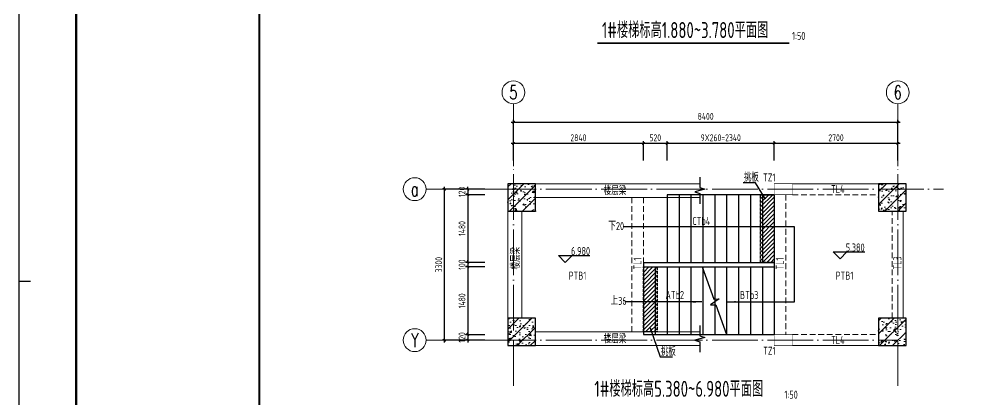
# Model space of a CAD drawing. Extents: x 56246 to 893198, y -950445 to -423535.
# Drawn here: x 189963 to 210853, y -483765 to -475440 of the extents above; entities that cross this region are included whole.
import ezdxf
from ezdxf.enums import TextEntityAlignment as Align

# ---------------------------------------------------------------- set-up
doc = ezdxf.new("R2010")
doc.units = 0
doc.header["$LTSCALE"] = 500
for name, pattern in [('CONTINOUS', [0]), ('DASH', [0.35, 0.25, -0.1]), ('DOTE', [2.42, 2, -0.2, 0.02, -0.2]), ('HIDDEN', [0.375, 0.25, -0.125])]:
    doc.linetypes.add(name, pattern=pattern)
for name, color, linetype, lineweight in [('0S-板-上层柱线', 6, 'Continuous', 18), ('0S-柱-线', 50, 'Continuous', 30), ('0S-梁-不可见', 4, 'HIDDEN', 18), ('0S-梁-线', 5, 'Continuous', 18), ('0S-楼梯-文字', 4, 'Continuous', 20), ('0S-轴线', 1, 'DOTE', 13), ('0S-轴线尺寸', 6, 'CONTINOUS', 18), ('0S-轴线编号', 6, 'CONTINOUS', 18), ('上层柱线', 6, 'Continuous', 18)]:
    doc.layers.add(name, color=color, linetype=linetype, lineweight=lineweight)
for name, color, linetype in [('PUB_DIM', 3, 'Continuous'), ('STAIR', 4, 'Continuous'), ('T-TK', 157, 'Continuous'), ('TEXT_LT', 90, 'Continuous'), ('THIN', 7, 'Continuous'), ('照明平面标注层', 111, 'Continuous')]:
    doc.layers.add(name, color=color, linetype=linetype)
doc.styles.add('TSSD_Axis', font='complex.shx', dxfattribs={"width": 0.7, "bigfont": 'hztxt.shx'})
doc.styles.add('TSSD_DIMENSION', font='tssdeng.shx', dxfattribs={"width": 0.7, "bigfont": 'Hztxt.shx'})
doc.styles.add('TSSD_Rein', font='Tssdeng.shx', dxfattribs={"width": 0.7, "bigfont": 'hztxt.shx'})
doc.dimstyles.new('TSSD_50_50', dxfattribs={"dimtxt": 150, "dimasz": 50, "dimexe": 50, "dimexo": 125, "dimgap": 50, "dimtad": 1, "dimdec": 0, "dimzin": 0, "dimdsep": 46, "dimtxsty": 'TSSD_DIMENSION', "dimblk": 'ARCHTICK', "dimblk1": 'ARCHTICK', "dimblk2": 'ARCHTICK', "dimcen": 0, "dimdle": 50, "dimclrt": 7, "dimadec": 0, "dimazin": 0, "dimtfac": 1, "dimtdec": 0, "dimtix": 1, "dimtmove": 2, "dimatfit": 3, "dimfxl": 1, "dimtolj": 1, "dimtzin": 0, "dimarcsym": 0})
pattern_1 = [(45, (-168073.16, -36634.2), (-141.421356, 141.421356), []), (50, (-168073.16, -36634.2), (286.90407, -25.10085), [30, -330]), (355, (-168073.16, -36634.2), (-55.50053, 300.87685), [24, -264]), (100.4514, (-168049.25, -36636.3), (231.40375, 275.77582), [25.49608, -280.45684]), (46.1842, (-168073.16, -36554.2), (426.89642, -66.2076), [45, -495]), (96.6356, (-168037.6, -36559.7), (373.86508, 389.64715), [38.2441, -420.6852]), (351.1842, (-168073.16, -36554.2), (373.86478, 389.64744), [36, -396]), (21, (-168033.16, -36574.2), (238.76282, -161.04756), [30, -330]), (326, (-168033.16, -36574.2), (97.32613, 290.06002), [24, -264]), (71.4514, (-168013.26, -36587.62), (336.08905, 129.0122), [25.49608, -280.45684]), (37.5, (-168073.16, -36634.2), (4.863942, 133.157542), [2, -260.8, 2, -268, 2, -265]), (7.5, (-168073.16, -36634.2), (105.227815, 157.764685), [2, -152.8, 2, -254.8, 2, -101]), (327.5, (-168162.36, -36634.2), (213.528974, -9.021949), [2, -100, 2, -312, 2, -414]), (317.5, (-168202.36, -36634.2), (233.27447, 40.04199), [2, -130, 2, -207.2, 2, -294])]

# ---------------------------------------------------------------- blocks, each defined once
blk = doc.blocks.new('A0-DWF')
at = {"layer": 'T-TK'}
for p, q in [((0, -84100), (0, 0)), ((500, -42050), (0, -42050))]:
    blk.add_line(p, q, dxfattribs=at)
at = {"layer": 'T-TK', "const_width": 100}
for points in [[(2500, -83100), (117900, -83100), (117900, -1000), (2500, -1000)], [(10500, -83100), (2500, -83100), (2500, -21700), (10500, -21700)]]:
    blk.add_lwpolyline(points, close=True, dxfattribs=at)
blk = doc.blocks.new('ts_axno')
at = {"color": 0, "linetype": 'ByBlock', "lineweight": -2}
blk.add_circle((0, 0), 0.5, dxfattribs=at)
at = {"color": 0, "linetype": 'ByBlock', "lineweight": -2, "style": 'TSSD_Axis', "width": 0.7}
blk.add_attdef('A', text='', height=0.6, dxfattribs=at).set_placement((0, 0), align=Align.MIDDLE_CENTER)
blk = doc.blocks.new('_ArchTick')
at = {"color": 0, "linetype": 'ByBlock', "const_width": 0.5}
blk.add_lwpolyline([(-0.53, -0.53), (0.53, 0.53)], dxfattribs=at)
blk = doc.blocks.new('*D131')
at = {"layer": '0S-轴线尺寸', "color": 0, "lineweight": -2, "transparency": 16777216}
for p, q in [((200718, -477692), (209218, -477692)), ((200768, -478534), (200768, -477642)), ((209168, -478534), (209168, -477642))]:
    blk.add_line(p, q, dxfattribs=at)
at = {"layer": 'Defpoints', "color": 0, "transparency": 16777216}
for p in [(209168, -477692), (200768, -478659), (209168, -478659)]:
    blk.add_point(p, dxfattribs=at)
at = {"layer": '0S-轴线尺寸', "color": 0, "lineweight": -2, "transparency": 16777216, "xscale": 50, "yscale": 50, "zscale": 50, "rotation": 180}
blk.add_blockref('_ArchTick', (200768, -477692), dxfattribs=at)
at = {"layer": '0S-轴线尺寸', "color": 0, "lineweight": -2, "transparency": 16777216, "xscale": 50, "yscale": 50, "zscale": 50}
blk.add_blockref('_ArchTick', (209168, -477692), dxfattribs=at)
at = {"layer": '0S-轴线尺寸', "color": 7, "transparency": 16777216, "insert": (204968, -477567), "char_height": 150, "attachment_point": 5, "style": 'TSSD_DIMENSION'}
blk.add_mtext('\\A1;8400', dxfattribs=at)
blk = doc.blocks.new('*D132')
at = {"layer": '0S-轴线尺寸', "color": 0, "lineweight": -2, "transparency": 16777216}
for p, q in [((200143, -479159), (199210, -479159)), ((199260, -482509), (199260, -479109)), ((200143, -482459), (199210, -482459))]:
    blk.add_line(p, q, dxfattribs=at)
at = {"layer": 'Defpoints', "color": 0, "transparency": 16777216}
for p in [(199260, -479159), (200268, -479159), (200268, -482459)]:
    blk.add_point(p, dxfattribs=at)
at = {"layer": '0S-轴线尺寸', "color": 0, "lineweight": -2, "transparency": 16777216, "xscale": 50, "yscale": 50, "zscale": 50}
for p, rotation in [((199260, -479159), 90), ((199260, -482459), 270)]:
    blk.add_blockref('_ArchTick', p, dxfattribs=dict(at, rotation=rotation))
at = {"layer": '0S-轴线尺寸', "color": 7, "transparency": 16777216, "insert": (199135, -480809), "char_height": 150, "attachment_point": 5, "rotation": 90, "style": 'TSSD_DIMENSION'}
blk.add_mtext('\\A1;3300', dxfattribs=at)
blk = doc.blocks.new('*D124')
at = {"layer": '0S-轴线尺寸', "color": 0, "lineweight": -2, "transparency": 16777216}
for p, q in [((200143, -480859), (199718, -480859)), ((199768, -480809), (199768, -482389)), ((200143, -482339), (199718, -482339))]:
    blk.add_line(p, q, dxfattribs=at)
at = {"layer": 'Defpoints', "color": 0, "transparency": 16777216}
for p in [(200268, -480859), (199768, -482339), (200268, -482339)]:
    blk.add_point(p, dxfattribs=at)
at = {"layer": '0S-轴线尺寸', "color": 0, "lineweight": -2, "transparency": 16777216, "xscale": 50, "yscale": 50, "zscale": 50}
for p, rotation in [((199768, -480859), 90), ((199768, -482339), 270)]:
    blk.add_blockref('_ArchTick', p, dxfattribs=dict(at, rotation=rotation))
at = {"layer": '0S-轴线尺寸', "color": 7, "transparency": 16777216, "insert": (199643, -481599), "char_height": 150, "attachment_point": 5, "rotation": 90, "style": 'TSSD_DIMENSION'}
blk.add_mtext('\\A1;1480', dxfattribs=at)
blk = doc.blocks.new('*D125')
at = {"layer": '0S-轴线尺寸', "color": 0, "lineweight": -2, "transparency": 16777216}
for p, q in [((200143, -482339), (199718, -482339)), ((199768, -482339), (199768, -482289)), ((199768, -482339), (199768, -482459)), ((200143, -482459), (199718, -482459)), ((199768, -482459), (199768, -482509))]:
    blk.add_line(p, q, dxfattribs=at)
at = {"layer": 'Defpoints', "color": 0, "transparency": 16777216}
for p in [(200268, -482339), (199768, -482459), (200268, -482459)]:
    blk.add_point(p, dxfattribs=at)
at = {"layer": '0S-轴线尺寸', "color": 0, "lineweight": -2, "transparency": 16777216, "xscale": 50, "yscale": 50, "zscale": 50}
for p, rotation in [((199768, -482339), 270), ((199768, -482459), 90)]:
    blk.add_blockref('_ArchTick', p, dxfattribs=dict(at, rotation=rotation))
at = {"layer": '0S-轴线尺寸', "color": 7, "transparency": 16777216, "insert": (199643, -482399), "char_height": 150, "attachment_point": 5, "rotation": 90, "style": 'TSSD_DIMENSION'}
blk.add_mtext('\\A1;120', dxfattribs=at)
blk = doc.blocks.new('*D126')
at = {"layer": '0S-轴线尺寸', "color": 0, "lineweight": -2, "transparency": 16777216}
for p, q in [((200143, -479159), (199718, -479159)), ((199768, -479159), (199768, -479109)), ((199768, -479159), (199768, -479279)), ((200143, -479279), (199718, -479279)), ((199768, -479279), (199768, -479329))]:
    blk.add_line(p, q, dxfattribs=at)
at = {"layer": 'Defpoints', "color": 0, "transparency": 16777216}
for p in [(200268, -479159), (199768, -479279), (200268, -479279)]:
    blk.add_point(p, dxfattribs=at)
at = {"layer": '0S-轴线尺寸', "color": 0, "lineweight": -2, "transparency": 16777216, "xscale": 50, "yscale": 50, "zscale": 50}
for p, rotation in [((199768, -479159), 270), ((199768, -479279), 90)]:
    blk.add_blockref('_ArchTick', p, dxfattribs=dict(at, rotation=rotation))
at = {"layer": '0S-轴线尺寸', "color": 7, "transparency": 16777216, "insert": (199643, -479219), "char_height": 150, "attachment_point": 5, "rotation": 90, "style": 'TSSD_DIMENSION'}
blk.add_mtext('\\A1;120', dxfattribs=at)
blk = doc.blocks.new('*D127')
at = {"layer": '0S-轴线尺寸', "color": 0, "lineweight": -2, "transparency": 16777216}
for p, q in [((200143, -480759), (199718, -480759)), ((200143, -480859), (199718, -480859)), ((199768, -480759), (199768, -480709)), ((199768, -480759), (199768, -480859)), ((199768, -480859), (199768, -480909))]:
    blk.add_line(p, q, dxfattribs=at)
at = {"layer": 'Defpoints', "color": 0, "transparency": 16777216}
for p in [(199768, -480859), (200268, -480759), (200268, -480859)]:
    blk.add_point(p, dxfattribs=at)
at = {"layer": '0S-轴线尺寸', "color": 0, "lineweight": -2, "transparency": 16777216, "xscale": 50, "yscale": 50, "zscale": 50}
for p, rotation in [((199768, -480759), 270), ((199768, -480859), 90)]:
    blk.add_blockref('_ArchTick', p, dxfattribs=dict(at, rotation=rotation))
at = {"layer": '0S-轴线尺寸', "color": 7, "transparency": 16777216, "insert": (199643, -480809), "char_height": 150, "attachment_point": 5, "rotation": 90, "style": 'TSSD_DIMENSION'}
blk.add_mtext('\\A1;100', dxfattribs=at)
blk = doc.blocks.new('*D128')
at = {"layer": '0S-轴线尺寸', "color": 0, "lineweight": -2, "transparency": 16777216}
for p, q in [((200143, -479279), (199718, -479279)), ((199768, -479229), (199768, -480809)), ((200143, -480759), (199718, -480759))]:
    blk.add_line(p, q, dxfattribs=at)
at = {"layer": 'Defpoints', "color": 0, "transparency": 16777216}
for p in [(200268, -479279), (199768, -480759), (200268, -480759)]:
    blk.add_point(p, dxfattribs=at)
at = {"layer": '0S-轴线尺寸', "color": 0, "lineweight": -2, "transparency": 16777216, "xscale": 50, "yscale": 50, "zscale": 50}
for p, rotation in [((199768, -479279), 90), ((199768, -480759), 270)]:
    blk.add_blockref('_ArchTick', p, dxfattribs=dict(at, rotation=rotation))
at = {"layer": '0S-轴线尺寸', "color": 7, "transparency": 16777216, "insert": (199643, -480019), "char_height": 150, "attachment_point": 5, "rotation": 90, "style": 'TSSD_DIMENSION'}
blk.add_mtext('\\A1;1480', dxfattribs=at)
blk = doc.blocks.new('*D129')
at = {"layer": '0S-轴线尺寸', "color": 0, "lineweight": -2, "transparency": 16777216}
for p, q in [((209218, -478159), (206418, -478159)), ((206468, -478534), (206468, -478109)), ((209168, -478534), (209168, -478109))]:
    blk.add_line(p, q, dxfattribs=at)
at = {"layer": 'Defpoints', "color": 0, "transparency": 16777216}
for p in [(206468, -478159), (206468, -478659), (209168, -478659)]:
    blk.add_point(p, dxfattribs=at)
at = {"layer": '0S-轴线尺寸', "color": 0, "lineweight": -2, "transparency": 16777216, "xscale": 50, "yscale": 50, "zscale": 50, "rotation": 180}
blk.add_blockref('_ArchTick', (206468, -478159), dxfattribs=at)
at = {"layer": '0S-轴线尺寸', "color": 0, "lineweight": -2, "transparency": 16777216, "xscale": 50, "yscale": 50, "zscale": 50}
blk.add_blockref('_ArchTick', (209168, -478159), dxfattribs=at)
at = {"layer": '0S-轴线尺寸', "color": 7, "transparency": 16777216, "insert": (207818, -478034), "char_height": 150, "attachment_point": 5, "style": 'TSSD_DIMENSION'}
blk.add_mtext('\\A1;2700', dxfattribs=at)
blk = doc.blocks.new('*D130')
at = {"layer": '0S-轴线尺寸', "color": 0, "lineweight": -2, "transparency": 16777216}
for p, q in [((206518, -478159), (204078, -478159)), ((204128, -478534), (204128, -478109)), ((206468, -478534), (206468, -478109))]:
    blk.add_line(p, q, dxfattribs=at)
at = {"layer": 'Defpoints', "color": 0, "transparency": 16777216}
for p in [(204128, -478159), (204128, -478659), (206468, -478659)]:
    blk.add_point(p, dxfattribs=at)
at = {"layer": '0S-轴线尺寸', "color": 0, "lineweight": -2, "transparency": 16777216, "xscale": 50, "yscale": 50, "zscale": 50, "rotation": 180}
blk.add_blockref('_ArchTick', (204128, -478159), dxfattribs=at)
at = {"layer": '0S-轴线尺寸', "color": 0, "lineweight": -2, "transparency": 16777216, "xscale": 50, "yscale": 50, "zscale": 50}
blk.add_blockref('_ArchTick', (206468, -478159), dxfattribs=at)
at = {"layer": '0S-轴线尺寸', "color": 7, "transparency": 16777216, "insert": (205298, -478034), "char_height": 150, "attachment_point": 5, "style": 'TSSD_DIMENSION'}
blk.add_mtext('\\A1;9X260=2340', dxfattribs=at)
blk = doc.blocks.new('_ARROW')
blk.add_solid([(0, 0), (-1, 0.1), (-1, -0.1)])
blk = doc.blocks.new('*D133')
at = {"layer": '0S-轴线尺寸', "color": 0, "lineweight": -2, "transparency": 16777216}
for p, q in [((204178, -478159), (203558, -478159)), ((203608, -478534), (203608, -478109)), ((204128, -478534), (204128, -478109))]:
    blk.add_line(p, q, dxfattribs=at)
at = {"layer": 'Defpoints', "color": 0, "transparency": 16777216}
for p in [(203608, -478159), (203608, -478659), (204128, -478659)]:
    blk.add_point(p, dxfattribs=at)
at = {"layer": '0S-轴线尺寸', "color": 0, "lineweight": -2, "transparency": 16777216, "xscale": 50, "yscale": 50, "zscale": 50, "rotation": 180}
blk.add_blockref('_ArchTick', (203608, -478159), dxfattribs=at)
at = {"layer": '0S-轴线尺寸', "color": 0, "lineweight": -2, "transparency": 16777216, "xscale": 50, "yscale": 50, "zscale": 50}
blk.add_blockref('_ArchTick', (204128, -478159), dxfattribs=at)
at = {"layer": '0S-轴线尺寸', "color": 7, "transparency": 16777216, "insert": (203868, -478034), "char_height": 150, "attachment_point": 5, "style": 'TSSD_DIMENSION'}
blk.add_mtext('\\A1;520', dxfattribs=at)
blk = doc.blocks.new('*D134')
at = {"layer": '0S-轴线尺寸', "color": 0, "lineweight": -2, "transparency": 16777216}
for p, q in [((203658, -478159), (200718, -478159)), ((200768, -478534), (200768, -478109)), ((203608, -478534), (203608, -478109))]:
    blk.add_line(p, q, dxfattribs=at)
at = {"layer": 'Defpoints', "color": 0, "transparency": 16777216}
for p in [(200768, -478159), (200768, -478659), (203608, -478659)]:
    blk.add_point(p, dxfattribs=at)
at = {"layer": '0S-轴线尺寸', "color": 0, "lineweight": -2, "transparency": 16777216, "xscale": 50, "yscale": 50, "zscale": 50, "rotation": 180}
blk.add_blockref('_ArchTick', (200768, -478159), dxfattribs=at)
at = {"layer": '0S-轴线尺寸', "color": 0, "lineweight": -2, "transparency": 16777216, "xscale": 50, "yscale": 50, "zscale": 50}
blk.add_blockref('_ArchTick', (203608, -478159), dxfattribs=at)
at = {"layer": '0S-轴线尺寸', "color": 7, "transparency": 16777216, "insert": (202188, -478034), "char_height": 150, "attachment_point": 5, "style": 'TSSD_DIMENSION'}
blk.add_mtext('\\A1;2840', dxfattribs=at)

msp = doc.modelspace()

# ---------------------------------------------------------------- hatches: boundary and pattern name
h = msp.add_hatch()
h.set_pattern_fill('ANSI31', color=256, scale=20)
h.set_pattern_definition([(45, (252250.085, -280799.82), (-44.90128, 44.90128), [])])
h.paths.add_polyline_path([(206167.7478, -480758.6476), (206167.7478, -479278.6476), (206467.7478, -479278.6476), (206467.7478, -480758.6476)])
h = msp.add_hatch()
h.set_pattern_fill('ANSI31', color=256, scale=20)
h.set_pattern_definition([(45, (249690.085, -282319.82), (-44.90128, 44.90128), [])])
h.paths.add_polyline_path([(203607.7478, -482278.6476), (203607.7478, -480858.6476), (203907.7478, -480858.6476), (203907.7478, -482278.6476)])
at = {"layer": '上层柱线'}
h = msp.add_hatch(dxfattribs=at)
h.set_pattern_fill('钢筋混凝土', color=256, scale=40, pattern_type=2)
h.set_pattern_definition(pattern_1)
h.paths.add_polyline_path([(201247.7478, -479638.6476), (201247.7478, -479038.6476), (200647.7478, -479038.6476), (200647.7478, -479638.6476)])
h = msp.add_hatch(dxfattribs=at)
h.set_pattern_fill('钢筋混凝土', color=256, scale=40, pattern_type=2)
h.set_pattern_definition(pattern_1)
h.paths.add_polyline_path([(209347.7478, -479638.6476), (209347.7478, -479038.6476), (208747.7478, -479038.6476), (208747.7478, -479638.6476)])
h = msp.add_hatch(dxfattribs=at)
h.set_pattern_fill('钢筋混凝土', color=256, scale=40, pattern_type=2)
h.set_pattern_definition(pattern_1)
h.paths.add_polyline_path([(201247.7478, -482578.6476), (201247.7478, -481978.6476), (200647.7478, -481978.6476), (200647.7478, -482578.6476)])
h = msp.add_hatch(dxfattribs=at)
h.set_pattern_fill('钢筋混凝土', color=256, scale=40, pattern_type=2)
h.set_pattern_definition(pattern_1)
h.paths.add_polyline_path([(209347.7478, -482578.6476), (209347.7478, -481978.6476), (208747.7478, -481978.6476), (208747.7478, -482578.6476)])

# ---------------------------------------------------------------- linework, layer by layer
at = {"linetype": 'DASH', "ltscale": 0.5}
for points in [[(206167.7478, -480758.6476), (206167.7478, -479278.6476), (206467.7478, -479278.6476), (206467.7478, -480758.6476)], [(203607.7478, -482278.6476), (203607.7478, -480858.6476), (203907.7478, -480858.6476), (203907.7478, -482278.6476)]]:
    msp.add_lwpolyline(points, close=True, dxfattribs=at)
at = {"layer": '0S-板-上层柱线', "const_width": 10}
for points in [[(206467.7478, -479278.6476), (206467.7478, -479038.6476), (206867.7478, -479038.6476), (206867.7478, -479278.6476)], [(206467.7478, -482578.6476), (206467.7478, -482338.6476), (206867.7478, -482338.6476), (206867.7478, -482578.6476)]]:
    msp.add_lwpolyline(points, close=True, dxfattribs=at)
at = {"layer": '0S-柱-线'}
for points in [[(201247.7478, -479638.6476), (201247.7478, -479038.6476), (200647.7478, -479038.6476), (200647.7478, -479638.6476)], [(209347.7478, -479638.6476), (209347.7478, -479038.6476), (208747.7478, -479038.6476), (208747.7478, -479638.6476)], [(201247.7478, -482578.6476), (201247.7478, -481978.6476), (200647.7478, -481978.6476), (200647.7478, -482578.6476)], [(209347.7478, -482578.6476), (209347.7478, -481978.6476), (208747.7478, -481978.6476), (208747.7478, -482578.6476)]]:
    msp.add_lwpolyline(points, close=True, dxfattribs=at)
at = {"layer": '0S-梁-不可见'}
for p, q in [((203357.7478, -479338.6476), (203357.7478, -482278.6476)), ((203607.7478, -479338.6476), (203607.7478, -482278.6476)), ((206717.7478, -479278.6476), (206717.7478, -482338.6476)), ((206867.7478, -479278.6476), (208747.7478, -479278.6476)), ((209047.7478, -481978.6476), (209047.7478, -479638.6476)), ((206867.7478, -482338.6476), (208747.7478, -482338.6476))]:
    msp.add_line(p, q, dxfattribs=at)
at = {"layer": '0S-梁-线'}
for p, q in [((201247.7478, -479038.6476), (204841.0213, -479038.6476)), ((206867.7478, -479038.6476), (208747.7478, -479038.6476)), ((201247.7478, -479338.6476), (204841.0213, -479338.6476)), ((206467.7478, -479278.6476), (206467.7478, -482338.6476)), ((200647.7478, -479638.6476), (200647.7478, -481978.6476)), ((200947.7478, -481978.6476), (200947.7478, -479638.6476)), ((209287.7478, -481978.6476), (209287.7478, -479638.6476)), ((201247.7478, -482278.6476), (204841.0213, -482278.6476)), ((201247.7478, -482578.6476), (204841.0213, -482578.6476)), ((206867.7478, -482578.6476), (208747.7478, -482578.6476))]:
    msp.add_line(p, q, dxfattribs=at)
at = {"layer": '0S-楼梯-文字', "const_width": 35}
msp.add_lwpolyline([(202598.3536, -475965.7642), (206794.9859, -475965.7642)], dxfattribs=at)
at = {"layer": '0S-轴线'}
for p, q in [((200767.7478, -483458.6476), (200767.7478, -478658.6476)), ((209167.7478, -483458.6476), (209167.7478, -478658.6476)), ((200267.7478, -479158.6476), (210167.7478, -479158.6476)), ((200267.7478, -482458.6476), (209167.7478, -482458.6476))]:
    msp.add_line(p, q, dxfattribs=at)
at = {"layer": '0S-轴线编号'}
for p, q in [((200767.7478, -478658.6476), (200767.7478, -477291.8604)), ((209167.7478, -478658.6476), (209167.7478, -477291.8604)), ((200267.7478, -479158.6476), (198860.1375, -479158.6476)), ((200267.7478, -482458.6476), (198860.1375, -482458.6476))]:
    msp.add_line(p, q, dxfattribs=at)
at = {"layer": 'PUB_DIM'}
for p, q in [((201900.1871, -480761.8942), (201750.1871, -480611.8942)), ((201750.1871, -480611.8942), (202050.1871, -480611.8942)), ((202050.1871, -480611.8942), (201900.1871, -480761.8942)), ((201900.1871, -480611.8942), (202440.1871, -480611.8942)), ((207906.8552, -480680.5208), (207756.8552, -480530.5208)), ((207756.8552, -480530.5208), (208056.8552, -480530.5208)), ((208056.8552, -480530.5208), (207906.8552, -480680.5208)), ((207906.8552, -480530.5208), (208446.8552, -480530.5208))]:
    msp.add_line(p, q, dxfattribs=at)
for points in [[(205427.7478, -481623.6476), (206908.6034, -481623.6476), (206908.6034, -479979.1036), (203175.0848, -479979.1036)], [(204881.9422, -481623.6476), (203202.6362, -481623.6476)]]:
    msp.add_lwpolyline(points, dxfattribs=at)
at = {"layer": 'STAIR'}
for p, q in [((204127.7478, -479278.6476), (204127.7478, -480758.6476)), ((206467.7478, -479278.6476), (204127.7478, -479278.6476)), ((204387.7478, -479278.6476), (204387.7478, -480758.6476)), ((204647.7478, -479278.6476), (204647.7478, -480758.6476)), ((204907.7478, -479278.6476), (204907.7478, -480758.6476)), ((205167.7478, -479278.6476), (205167.7478, -480758.6476)), ((205427.7478, -479278.6476), (205427.7478, -480758.6476)), ((205687.7478, -479278.6476), (205687.7478, -480758.6476)), ((205947.7478, -479278.6476), (205947.7478, -480758.6476)), ((206207.7478, -479278.6476), (206207.7478, -480758.6476)), ((206467.7478, -479278.6476), (206467.7478, -480758.6476)), ((203607.7478, -480758.6476), (206467.7478, -480758.6476)), ((203607.7478, -480758.6476), (203607.7478, -480858.6476)), ((203607.7478, -480858.6476), (203607.7478, -482338.6476)), ((203607.7478, -480858.6476), (206467.7478, -480858.6476)), ((203867.7478, -480858.6476), (203867.7478, -482338.6476)), ((204127.7478, -480858.6476), (204127.7478, -482338.6476)), ((204387.7478, -480858.6476), (204387.7478, -482338.6476)), ((204647.7478, -480858.6476), (204647.7478, -482338.6476)), ((204889.5659, -480858.6476), (205145.5345, -481562.561)), ((204907.7478, -480858.6476), (204907.7478, -482338.6476)), ((205167.7478, -480858.6476), (205167.7478, -482338.6476)), ((205427.7478, -480858.6476), (205427.7478, -482338.6476)), ((205687.7478, -480858.6476), (205687.7478, -482338.6476)), ((205947.7478, -480858.6476), (205947.7478, -482338.6476)), ((206207.7478, -480858.6476), (206207.7478, -482338.6476)), ((206467.7478, -480758.6476), (206467.7478, -480858.6476)), ((206467.7478, -480858.6476), (206467.7478, -482338.6476)), ((205260.8728, -481557.8621), (205074.6228, -481689.4332)), ((205074.6228, -481689.4332), (205189.9611, -481684.7342)), ((205145.5345, -481562.561), (205260.8728, -481557.8621)), ((205189.9611, -481684.7342), (205427.7478, -482338.6476)), ((203607.7478, -482338.6476), (206467.7478, -482338.6476))]:
    msp.add_line(p, q, dxfattribs=at)
at = {"layer": 'TEXT_LT'}
for points in [[(206276.6168, -479373.8596), (206060.0325, -479017.1854), (205788.0792, -479017.1854)], [(203758.8787, -482190.9217), (203975.4631, -482825.8311), (204247.4164, -482825.8311)]]:
    msp.add_lwpolyline(points, dxfattribs=at)
at = {"layer": 'THIN'}
for points in [[(204841.0213, -478898.6476), (204841.0213, -479123.6476), (204951.0213, -479158.6476), (204731.0213, -479218.6476), (204841.0213, -479253.6476), (204841.0213, -479478.6476)], [(204841.0213, -482138.6476), (204841.0213, -482363.6476), (204951.0213, -482398.6476), (204731.0213, -482458.6476), (204841.0213, -482493.6476), (204841.0213, -482718.6476)]]:
    msp.add_lwpolyline(points, dxfattribs=at)
at = {"layer": '上层柱线'}
for points in [[(201247.7478, -479638.6476), (201247.7478, -479038.6476), (200647.7478, -479038.6476), (200647.7478, -479638.6476)], [(209347.7478, -479638.6476), (209347.7478, -479038.6476), (208747.7478, -479038.6476), (208747.7478, -479638.6476)], [(201247.7478, -482578.6476), (201247.7478, -481978.6476), (200647.7478, -481978.6476), (200647.7478, -482578.6476)], [(209347.7478, -482578.6476), (209347.7478, -481978.6476), (208747.7478, -481978.6476), (208747.7478, -482578.6476)]]:
    msp.add_lwpolyline(points, close=True, dxfattribs=at)

# ---------------------------------------------------------------- block references
at = {"layer": '0S-轴线编号'}
ref = msp.add_blockref('ts_axno', (200767.7473, -477041.8604), dxfattribs=dict(at, xscale=-500, yscale=500, zscale=500, rotation=180))
ref.add_attrib('5', '5', dxfattribs={"height": 300, "style": 'TSSD_Axis', "width": 0.7}).set_placement((200767.7473, -477041.8604), align=Align.MIDDLE_CENTER)
ref = msp.add_blockref('ts_axno', (209167.7478, -477041.8604), dxfattribs=dict(at, xscale=-500, yscale=500, zscale=500, rotation=180))
ref.add_attrib('6', '6', dxfattribs={"height": 300, "style": 'TSSD_Axis', "width": 0.7}).set_placement((209167.7478, -477041.8604), align=Align.MIDDLE_CENTER)
ref = msp.add_blockref('ts_axno', (198610.1375, -479158.6476), dxfattribs=dict(at, xscale=500, yscale=500, zscale=500))
ref.add_attrib('Y', 'a', dxfattribs={"height": 300, "style": 'TSSD_Axis', "width": 0.7}).set_placement((198610.1375, -479158.6476), align=Align.MIDDLE_CENTER)
ref = msp.add_blockref('ts_axno', (198610.1375, -482458.6476), dxfattribs=dict(at, xscale=500, yscale=500, zscale=500))
ref.add_attrib('Y', 'Y', dxfattribs={"height": 300, "style": 'TSSD_Axis', "width": 0.7}).set_placement((198610.1375, -482458.6476), align=Align.MIDDLE_CENTER)
at = {"layer": 'PUB_DIM', "xscale": 200, "yscale": 200, "zscale": 200}
msp.add_blockref('_ARROW', (204881.9422, -481623.6476), dxfattribs=at)
at = {"layer": 'PUB_DIM', "xscale": 200, "yscale": 200, "zscale": 200, "rotation": 180}
msp.add_blockref('_ARROW', (205427.7478, -481623.6476), dxfattribs=at)
at = {"layer": '照明平面标注层', "xscale": 0.5, "yscale": 0.5, "zscale": 0.5}
msp.add_blockref('A0-DWF', (189963.4361, -460154.8059), dxfattribs=at)

# ---------------------------------------------------------------- texts
at = {"layer": '0S-楼梯-文字', "width": 0.7}
for s, height, style, p in [('1#楼梯标高1.880~3.780平面图', 350, 'TSSD_DIMENSION', (202702.8366, -475855.0358)), ('1:50', 175, 'TSSD_Rein', (206856.6392, -475895.7642)), ('TZ1', 175, 'TSSD_Rein', (206223.2713, -478989.8747)), ('楼层梁', 175, 'TSSD_Rein', (202740.3969, -479284.0161)), ('TL4', 175, 'TSSD_Rein', (207709.2092, -479244.1134)), ('下20', 175, 'TSSD_Rein', (202842.4796, -480053.8744)), ('PTB1', 175, 'TSSD_Rein', (201974.1293, -481136.1256)), ('PTB1', 175, 'TSSD_Rein', (207810.483, -481136.1256)), ('上36', 175, 'TSSD_Rein', (202890.3188, -481687.7209)), ('楼层梁', 175, 'TSSD_Rein', (202740.3969, -482524.0161)), ('TL4', 175, 'TSSD_Rein', (207709.2092, -482544.1134)), ('TZ1', 175, 'TSSD_Rein', (206225.81, -482779.3196)), ('1#楼梯标高5.380~6.980平面图', 350, 'TSSD_DIMENSION', (202536.2198, -483697.8421)), ('1:50', 175, 'TSSD_Rein', (206690.0223, -483738.5705))]:
    msp.add_text(s, height=height, dxfattribs=dict(at, style=style)).set_placement(p)
at = {"layer": '0S-楼梯-文字', "style": 'TSSD_Rein', "width": 0.7}
for s, p in [('6.980', (202234.2895, -480511.0419)), ('5.380', (208236.4802, -480432.663))]:
    msp.add_text(s, height=175, dxfattribs=at).set_placement(p, align=Align.MIDDLE)
for s, p in [('楼层梁', (200906.3616, -480914.3345)), ('TL3', (209246.3616, -480914.3345)), ('TL1', (203566.3616, -480914.3345)), ('TL1', (206676.3616, -480914.3345))]:
    msp.add_text(s, height=175, rotation=90, dxfattribs=at).set_placement(p)
at = {"layer": 'TEXT_LT', "style": 'TSSD_Rein', "width": 0.7}
for rotation, p in [(0.00000003, (205799.8285, -478993.3783, 33.9)), (359.99999997, (203986.8088, -482802.0239, 33.9))]:
    msp.add_text('挑板', height=175, rotation=rotation, dxfattribs=at).set_placement(p)
for s, p in [('CTb4', (204678.6848, -479940.0835)), ('ATb2', (204090.697, -481559.6276)), ('BTb3', (205718.6848, -481559.6276))]:
    msp.add_text(s, height=175, dxfattribs=at).set_placement(p)

# ---------------------------------------------------------------- dimensions: what is measured, and where the dimension line sits
at = {"layer": '0S-轴线尺寸'}
for base, p1, p2, angle, picture, middle in [((209167.7478, -477691.8604), (200767.7478, -478658.6476), (209167.7478, -478658.6476), 180, '*D131', (204967.7478, -477566.8604)), ((199260.1375, -479158.6476), (200267.7478, -482458.6476), (200267.7478, -479158.6476), 90, '*D132', (199135.1375, -480808.6476))]:
    dim = msp.add_linear_dim(base=base, p1=p1, p2=p2, angle=angle, dimstyle='TSSD_50_50', dxfattribs=at)
    dim.commit()
    dim.dimension.update_dxf_attribs({"geometry": picture, "text_midpoint": middle})
for p1, p2, picture, middle in [((203607.7478, -478658.6476), (200767.7478, -478658.6476), '*D134', (202187.7478, -478033.6476)), ((204127.7478, -478658.6476), (203607.7478, -478658.6476), '*D133', (203867.7478, -478033.6476)), ((209167.7478, -478658.6476), (206467.7478, -478658.6476), '*D129', (207817.7478, -478033.6476)), ((200267.7478, -479158.6476), (200267.7478, -479278.6476), '*D126', (199642.7478, -479218.6476)), ((200267.7478, -479278.6476), (200267.7478, -480758.6476), '*D128', (199642.7478, -480018.6476)), ((200267.7478, -480758.6476), (200267.7478, -480858.6476), '*D127', (199642.7478, -480808.6476)), ((200267.7478, -480858.6476), (200267.7478, -482338.6476), '*D124', (199642.7478, -481598.6476)), ((200267.7478, -482338.6476), (200267.7478, -482458.6476), '*D125', (199642.7478, -482398.6476))]:
    dim = msp.add_aligned_dim(p1=p1, p2=p2, distance=-500, dimstyle='TSSD_50_50', dxfattribs=at)
    dim.commit()
    dim.dimension.update_dxf_attribs({"geometry": picture, "text_midpoint": middle})
dim = msp.add_aligned_dim(p1=(206467.7478, -478658.6476), p2=(204127.7478, -478658.6476), distance=-500, text='9X260=<>', dimstyle='TSSD_50_50', dxfattribs=at)
dim.commit()
dim.dimension.update_dxf_attribs({"geometry": '*D130', "text_midpoint": (205297.7478, -478033.6476)})

doc.saveas('drawing.dxf')
